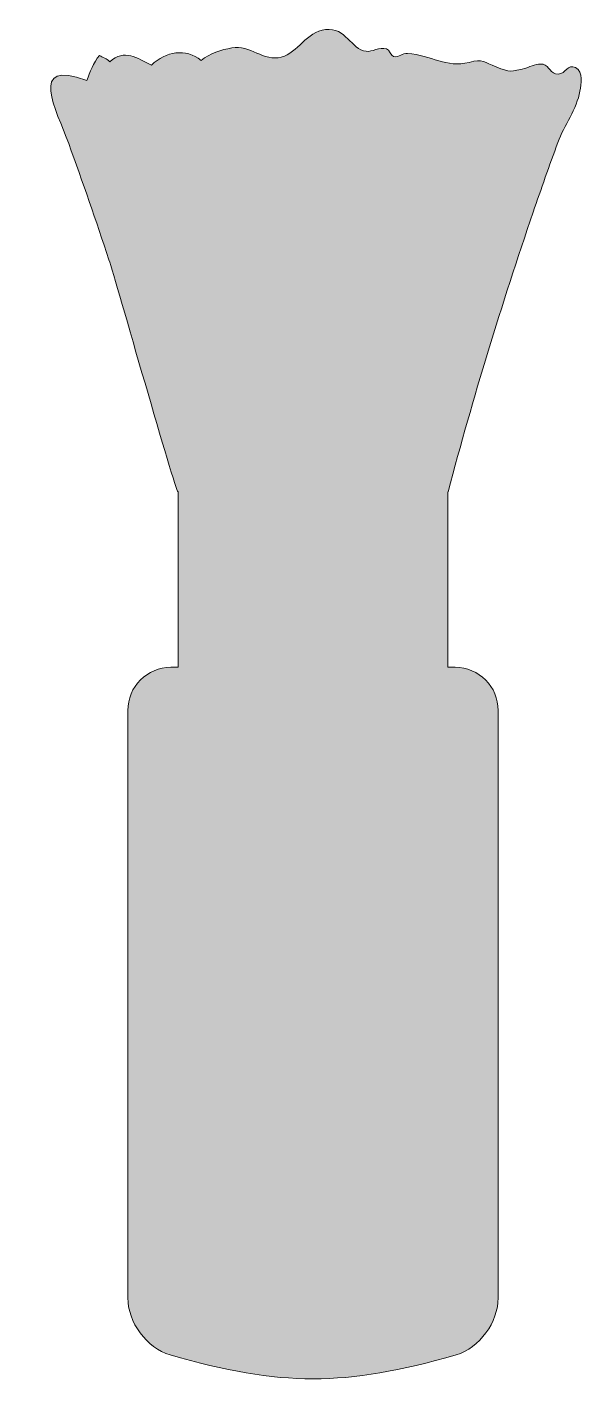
# Model space of a CAD drawing. Header units: inches. Extents: x -2 to 40, y -1 to 102.
import ezdxf

# ---------------------------------------------------------------- set-up
doc = ezdxf.new("R2010")
doc.units = ezdxf.units.IN
doc.header["$MEASUREMENT"] = 0
doc.layers.add('Layer 1', color=7, linetype='Continuous')

msp = doc.modelspace()

# ---------------------------------------------------------------- hatches: boundary and pattern name
at = {"layer": 'Layer 1', "true_color": 0xe664a4}
h = msp.add_hatch(color=233, dxfattribs=at)
h.dxf.hatch_style = 2
edge = h.paths.add_edge_path()
edge.add_spline(control_points=[(4.39, 84.25), (4.88, 82.78), (9.41, 66.77), (9.59, 66.79), (9.59, 66.79), (9.6, 66.79), (9.61, 66.79), (9.61, 66.79), (9.61, 53.57), (9.61, 53.57), (9.42, 53.57), (9.25, 53.57), (9.06, 53.57), (7.26, 53.57), (5.81, 52.11), (5.81, 50.32), (5.81, 35.58), (5.81, 20.84), (5.81, 6.09), (5.81, 4.3), (7.22, 2.3), (8.99, 1.8), (17.43, -0.6), (22.07, -0.6), (30.52, 1.8), (32.29, 2.3), (33.69, 4.3), (33.69, 6.09), (33.69, 20.84), (33.69, 35.58), (33.69, 50.32), (33.69, 52.11), (32.24, 53.57), (30.45, 53.57), (30.26, 53.57), (30.08, 53.57), (29.9, 53.57), (29.9, 53.57), (29.9, 66.79), (29.9, 66.79), (29.9, 66.79), (29.91, 66.79), (29.92, 66.79), (31.8, 73.88), (33.94, 80.89), (36.32, 87.83), (36.92, 89.59), (37.54, 91.34), (38.18, 93.09), (38.64, 94.36), (39.62, 95.61), (39.84, 96.96), (39.92, 97.46), (40.13, 98.4), (39.51, 98.72), (38.9, 99.03), (38.79, 98.24), (38.21, 98.24), (37.62, 98.23), (37.54, 98.86), (37.07, 98.97), (36.62, 99.07), (36.17, 98.8), (35.76, 98.69), (34.63, 98.39), (34.61, 98.36), (33.53, 98.78), (32.65, 99.12), (32.54, 99.4), (31.5, 99.12), (29.78, 98.67), (28.68, 99.65), (26.86, 99.79), (26.49, 99.82), (26.22, 99.47), (25.82, 99.56), (25.63, 99.6), (25.51, 100.09), (25.29, 100.14), (24.73, 100.29), (24.19, 99.89), (23.75, 99.95), (22.6, 100.1), (22.24, 101.77), (20.7, 101.59), (19.22, 101.41), (18.64, 99.86), (17.36, 99.51), (16.05, 99.16), (14.98, 100.45), (13.65, 100.21), (12.82, 100.06), (11.99, 99.8), (11.34, 99.27), (10.15, 100.19), (8.68, 99.96), (7.59, 98.91), (6.51, 99.44), (5.56, 100.15), (4.45, 99.17), (4.23, 99.43), (3.91, 99.45), (3.68, 99.64), (3.21, 99.08), (2.98, 98.38), (2.72, 97.76), (-1.76, 99.42), (0.44, 95.54), (1.36, 93.01), (2.41, 90.11), (3.42, 87.19), (4.39, 84.25)], knot_values=[0, 0, 0, 0, 1, 1, 1, 2, 2, 2, 3, 3, 3, 4, 4, 4, 5, 5, 5, 6, 6, 6, 7, 7, 7, 8, 8, 8, 9, 9, 9, 10, 10, 10, 11, 11, 11, 12, 12, 12, 13, 13, 13, 14, 14, 14, 15, 15, 15, 16, 16, 16, 17, 17, 17, 18, 18, 18, 19, 19, 19, 20, 20, 20, 21, 21, 21, 22, 22, 22, 23, 23, 23, 24, 24, 24, 25, 25, 25, 26, 26, 26, 27, 27, 27, 28, 28, 28, 29, 29, 29, 30, 30, 30, 31, 31, 31, 32, 32, 32, 33, 33, 33, 34, 34, 34, 35, 35, 35, 36, 36, 36, 37, 37, 37, 37], degree=3, periodic=1)

# ---------------------------------------------------------------- linework, layer by layer
at = {"layer": 'Layer 1', "lineweight": 0}
msp.add_open_spline([(4.39, 84.25), (4.88, 82.78), (9.41, 66.77), (9.59, 66.79), (9.59, 66.79), (9.6, 66.79), (9.61, 66.79), (9.61, 66.79), (9.61, 53.57), (9.61, 53.57), (9.42, 53.57), (9.25, 53.57), (9.06, 53.57), (7.26, 53.57), (5.81, 52.11), (5.81, 50.32), (5.81, 35.58), (5.81, 20.84), (5.81, 6.09), (5.81, 4.3), (7.22, 2.3), (8.99, 1.8), (17.43, -0.6), (22.07, -0.6), (30.52, 1.8), (32.29, 2.3), (33.69, 4.3), (33.69, 6.09), (33.69, 20.84), (33.69, 35.58), (33.69, 50.32), (33.69, 52.11), (32.24, 53.57), (30.45, 53.57), (30.26, 53.57), (30.08, 53.57), (29.9, 53.57), (29.9, 53.57), (29.9, 66.79), (29.9, 66.79), (29.9, 66.79), (29.91, 66.79), (29.92, 66.79), (31.8, 73.88), (33.94, 80.89), (36.32, 87.83), (36.92, 89.59), (37.54, 91.34), (38.18, 93.09), (38.64, 94.36), (39.62, 95.61), (39.84, 96.96), (39.92, 97.46), (40.13, 98.4), (39.51, 98.72), (38.9, 99.03), (38.79, 98.24), (38.21, 98.24), (37.62, 98.23), (37.54, 98.86), (37.07, 98.97), (36.62, 99.07), (36.17, 98.8), (35.76, 98.69), (34.63, 98.39), (34.61, 98.36), (33.53, 98.78), (32.65, 99.12), (32.54, 99.4), (31.5, 99.12), (29.78, 98.67), (28.68, 99.65), (26.86, 99.79), (26.49, 99.82), (26.22, 99.47), (25.82, 99.56), (25.63, 99.6), (25.51, 100.09), (25.29, 100.14), (24.73, 100.29), (24.19, 99.89), (23.75, 99.95), (22.6, 100.1), (22.24, 101.77), (20.7, 101.59), (19.22, 101.41), (18.64, 99.86), (17.36, 99.51), (16.05, 99.16), (14.98, 100.45), (13.65, 100.21), (12.82, 100.06), (11.99, 99.8), (11.34, 99.27), (10.15, 100.19), (8.68, 99.96), (7.59, 98.91), (6.51, 99.44), (5.56, 100.15), (4.45, 99.17), (4.23, 99.43), (3.91, 99.45), (3.68, 99.64), (3.21, 99.08), (2.98, 98.38), (2.72, 97.76), (-1.76, 99.42), (0.44, 95.54), (1.36, 93.01), (2.41, 90.11), (3.42, 87.19), (4.39, 84.25)], degree=3, knots=[0, 0, 0, 0, 1, 1, 1, 2, 2, 2, 3, 3, 3, 4, 4, 4, 5, 5, 5, 6, 6, 6, 7, 7, 7, 8, 8, 8, 9, 9, 9, 10, 10, 10, 11, 11, 11, 12, 12, 12, 13, 13, 13, 14, 14, 14, 15, 15, 15, 16, 16, 16, 17, 17, 17, 18, 18, 18, 19, 19, 19, 20, 20, 20, 21, 21, 21, 22, 22, 22, 23, 23, 23, 24, 24, 24, 25, 25, 25, 26, 26, 26, 27, 27, 27, 28, 28, 28, 29, 29, 29, 30, 30, 30, 31, 31, 31, 32, 32, 32, 33, 33, 33, 34, 34, 34, 35, 35, 35, 36, 36, 36, 37, 37, 37, 37], dxfattribs=at)

doc.saveas('drawing.dxf')
